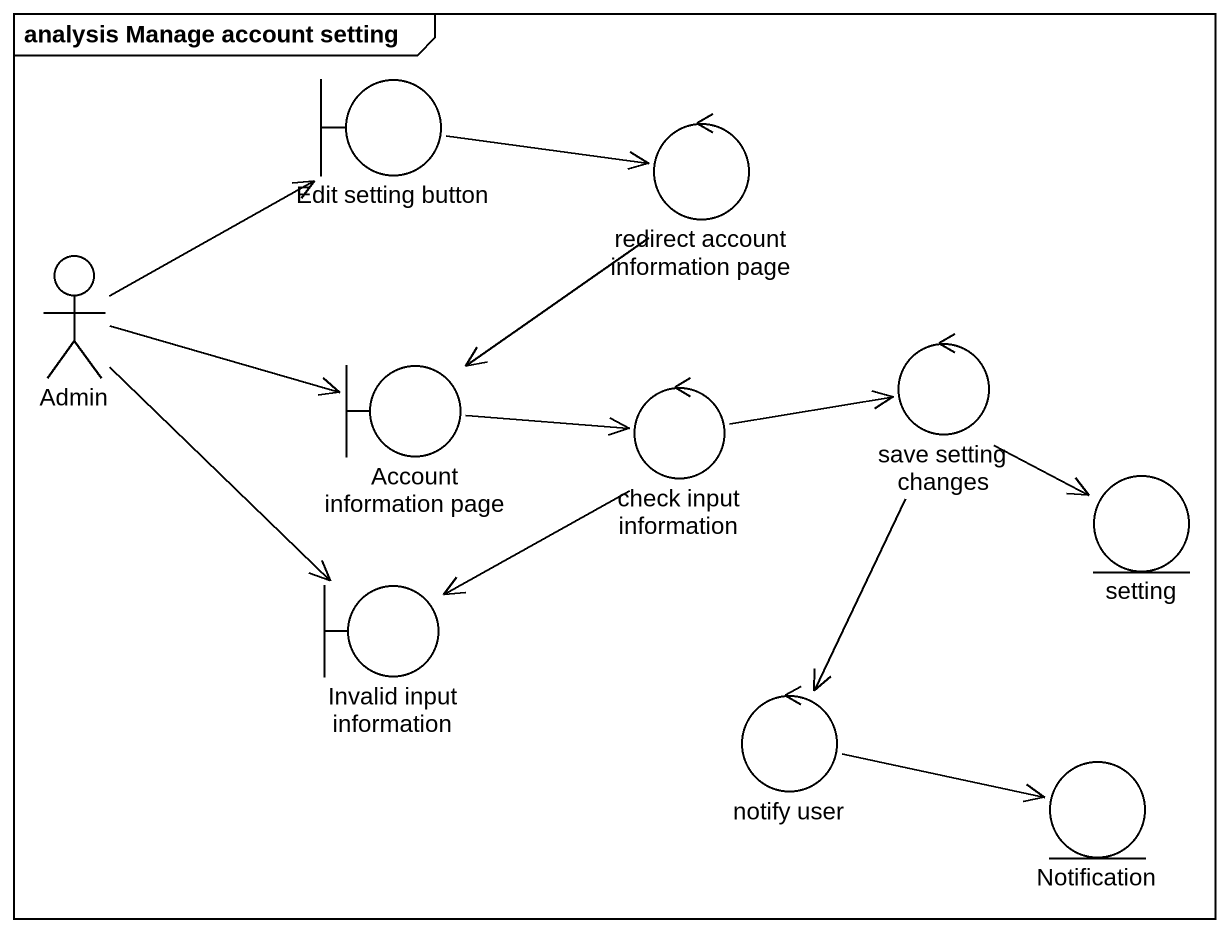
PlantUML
@startuml
mainframe analysis Manage account setting
boundary "Edit setting button" as Edit_setting_button
control "redirect account information page" as redirect_account
actor Admin
boundary "Account information page" as Account_information_page
control "check input information" as check_input_information
control "save setting changes" as save_setting_changes
entity setting
boundary "Invalid input information" as Invalid_input_information
control "notify user" as notify_user
entity Notification
Edit_setting_button -right-> redirect_account
redirect_account --> Account_information_page
Admin -up-> Edit_setting_button
Admin -right-> Account_information_page
Admin --> Invalid_input_information
Account_information_page -right-> check_input_information
check_input_information -right-> save_setting_changes
check_input_information --> Invalid_input_information
save_setting_changes --> setting
save_setting_changes --> notify_user
notify_user -right-> Notification
@enduml
